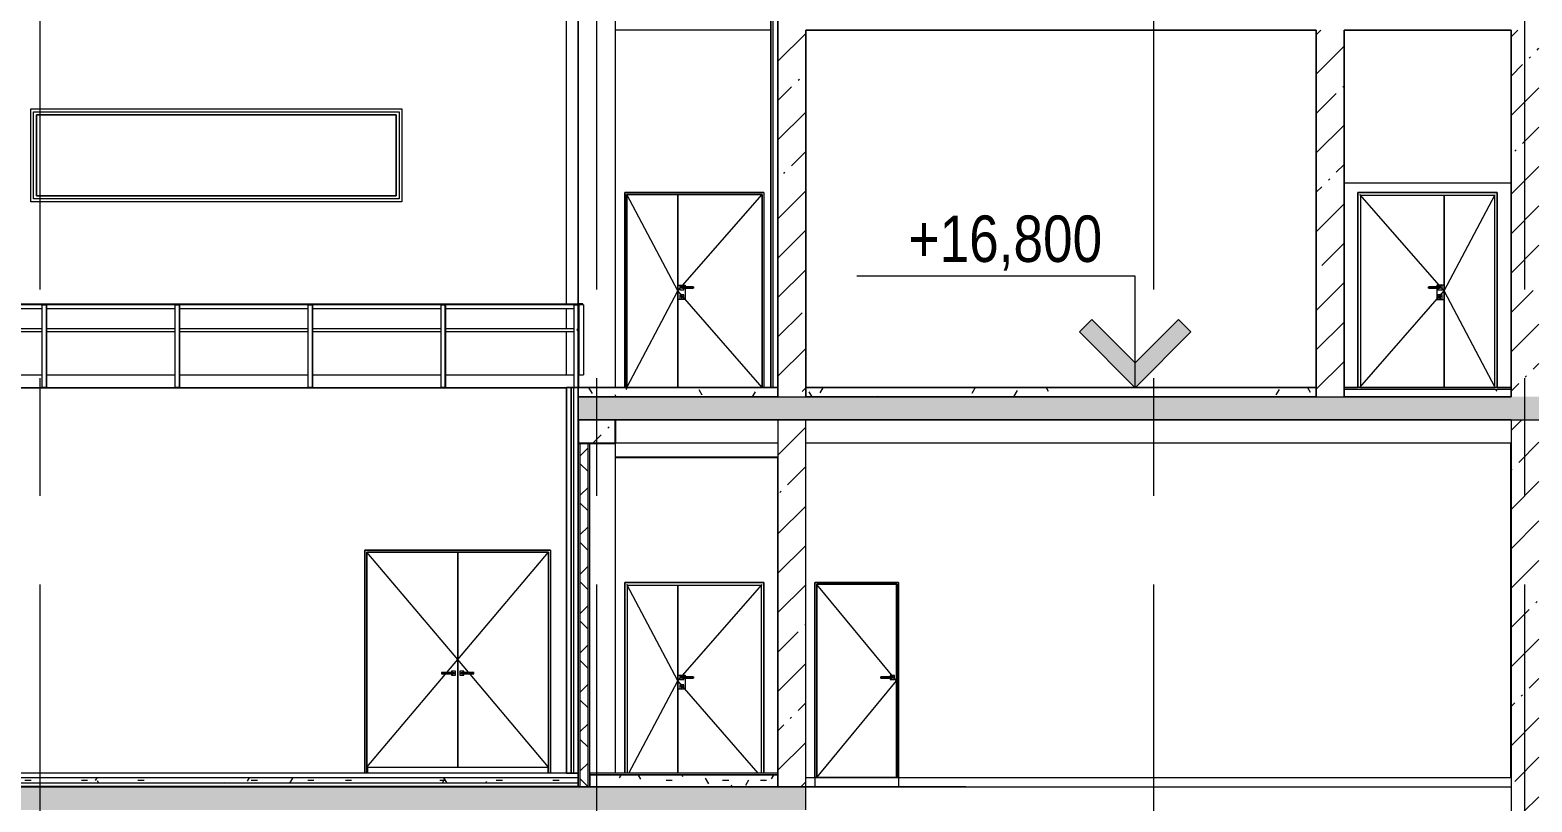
# Model space of a CAD drawing. Header units: millimetres. Extents: x 51154 to 151340, y -24069 to 30962.
# Drawn here: x 65824 to 82007, y 12336 to 20650 of the extents above; entities that cross this region are included whole.
import ezdxf

# ---------------------------------------------------------------- set-up
doc = ezdxf.new("R2010")
doc.units = ezdxf.units.MM
doc.linetypes.add('Осевые', pattern=[6350, 1270, -952.5, 3175, -952.5])
for name, color, linetype, lineweight in [('Балясины', 7, 'Continuous', 9), ('Высотные отметки', 7, 'Continuous', 9), ('Двери', 7, 'Continuous', 9), ('Каркас несущий', 7, 'Continuous', 9), ('Каркас несущий-1', 7, 'Continuous', 25), ('Каркас_Импост', 7, 'Continuous', 9), ('Общие ребра', 7, 'Continuous', 9), ('Ограждение', 7, 'Continuous', 9), ('Окна', 7, 'Continuous', 9), ('Основа _2_-1', 7, 'Continuous', 9), ('Остекление', 7, 'Continuous', 9), ('Отделка 1 _4_-1', 7, 'Continuous', 9), ('Отделка 2 _5_-1', 7, 'Continuous', 9), ('Панель', 7, 'Continuous', 9), ('Перекрытия', 7, 'Continuous', 9), ('Поручни', 7, 'Continuous', 9), ('Потолки', 7, 'Continuous', 9), ('Стены', 7, 'Continuous', 9), ('Структура _1_', 7, 'Continuous', 18), ('Термическая_воздушная прослойка _3_-1', 7, 'Continuous', 9), ('Штриховка разреза-2', 7, 'Continuous', 9), ('Элементы узлов', 7, 'Continuous', 9)]:
    doc.layers.add(name, color=color, linetype=linetype, lineweight=lineweight)
doc.layers.add('Оси-3', color=7, linetype='Осевые', lineweight=9, true_color=0xaaaaaa)
doc.styles.add('Arial Narrow', font='ARIALN.TTF', dxfattribs={"height": 500})
pattern_1 = [(45, (99498.54, 6475), (-424.264, 424.264), [600, -100, 20, -100]), (45, (99498.54, 6899), (-424.264, 424.264), [])]
pattern_2 = [(0, (99498.54, 6475), (812.8, 203.2), [67.056, -542.544, 67.056, -542.544, -3251.2]), (0, (99498.54, 6475), (812.8, 203.2), [-1219.2, 67.056, -1152.144, 67.056, -542.544, -1422.4]), (0, (99498.54, 6475), (812.8, 203.2), [-3048, 67.056, -339.344, 67.056, -948.944]), (120, (99803.34, 6576.6), (-582.3764, 602.30545), [67.056, -542.544, 67.056, -3793.744]), (120, (99803.34, 6576.6), (-582.3764, 602.30545), [-676.656, -542.544, 67.056, -1152.144, -2032]), (120, (99803.34, 6576.6), (-582.3764, 602.30545), [-2438.4, 67.056, -542.544, 67.056, -1355.344]), (120, (99803.34, 6576.6), (-582.3764, 602.30545), [-3115.056, -339.344, 67.056, -948.944]), (240, (99904.94, 6983), (-230.4236, -805.50545), [67.056, -542.544, 67.056, -542.544, -3251.2]), (240, (99904.94, 6983), (-230.4236, -805.50545), [-1219.2, 67.056, -1152.144, 67.056, -542.544, -1422.4]), (240, (99904.94, 6983), (-230.4236, -805.50545), [-3048, 67.056, -339.344, 67.056, -948.944])]

# ---------------------------------------------------------------- blocks, each defined once
blk = doc.blocks.new('Дверь - Полуторная_001 - ДВ20__21-15-6256133-Разрез 1-1')
at = {"layer": 'Двери'}
for p, q in [((72802, 13728), (72802, 13733)), ((72802, 13733), (72802, 13728)), ((72802, 13728), (72802, 13523)), ((72802, 13549), (72802, 13701)), ((72802, 13701), (72882, 13701)), ((72869, 13698), (72824, 13698)), ((72824, 13698), (72824, 13653)), ((72824, 13653), (72869, 13653)), ((72869, 13598), (72824, 13598)), ((72824, 13598), (72824, 13553)), ((72839, 13683), (72839, 13668)), ((72839, 13683), (72843, 13683)), ((72839, 13683), (72839, 13668)), ((72843, 13668), (72839, 13668)), ((72843, 13683), (72969, 13683)), ((72969, 13668), (72843, 13668)), ((72912, 13683), (72854, 13683)), ((72854, 13668), (72912, 13668)), ((72869, 13683), (72869, 13698)), ((72869, 13653), (72869, 13668)), ((72869, 13553), (72869, 13598)), ((72882, 13701), (72882, 13549)), ((72969, 13683), (72913, 13683)), ((72913, 13668), (72969, 13668)), ((72969, 13683), (72972, 13683)), ((72972, 13668), (72969, 13668)), ((72976, 13668), (72976, 13683)), ((72882, 13549), (72802, 13549)), ((72802, 13523), (72802, 13518)), ((72802, 13518), (72802, 13523)), ((72824, 13553), (72869, 13553)), ((72842, 13574), (72842, 13564)), ((72842, 13574), (72842, 13564)), ((72852, 13564), (72852, 13574)), ((72852, 13564), (72852, 13574))]:
    blk.add_line(p, q, dxfattribs=at)
for centre, radius, start, end in [((72847, 13581), 8.37, 306.6737, 233.3263), ((72847, 13581), 8.37, 218.9937, 233.3263), ((72847, 13564), 5, 180, 0), ((72847, 13564), 5, 240, 300), ((72847, 13581), 8.37, 306.6737, 321.0063)]:
    blk.add_arc(centre, radius, start, end, dxfattribs=at)
at = {"layer": 'Каркас_Импост'}
for p, q in [((72232, 14700), (72232, 12647)), ((73732, 14700), (72232, 14700)), ((72262, 12647), (72262, 14670)), ((72262, 14670), (73702, 14670)), ((73702, 14670), (73702, 12647)), ((73732, 12647), (73732, 14700))]:
    blk.add_line(p, q, dxfattribs=at)
at = {"layer": 'Панель'}
for p, q in [((72802, 14670), (72802, 12647)), ((72802, 12647), (72802, 14670))]:
    blk.add_line(p, q, dxfattribs=at)
at = {"layer": 'Элементы узлов'}
for p, q in [((72802, 13640), (72253, 14679)), ((72802, 13640), (73711, 14679)), ((72277, 12647), (72802, 13640)), ((73670, 12647), (72802, 13640))]:
    blk.add_line(p, q, dxfattribs=at)
blk = doc.blocks.new('Дверь - Однопольная - ДВ2_21х9-6240738-Разрез 1-1')
at = {"layer": 'Двери'}
for p, q in [((74987, 13683), (74987, 13668)), ((74987, 13683), (75113, 13683)), ((74987, 13683), (74987, 13668)), ((75113, 13668), (74987, 13668)), ((75108, 13683), (74993, 13683)), ((74993, 13668), (75108, 13668)), ((75093, 13698), (75093, 13683)), ((75138, 13698), (75093, 13698)), ((75093, 13668), (75093, 13653)), ((75093, 13653), (75138, 13653)), ((75113, 13683), (75113, 13668)), ((75113, 13683), (75123, 13683)), ((75113, 13683), (75113, 13668)), ((75123, 13668), (75113, 13668)), ((75123, 13668), (75123, 13683)), ((75123, 13683), (75123, 13668)), ((75138, 13653), (75138, 13698))]:
    blk.add_line(p, q, dxfattribs=at)
at = {"layer": 'Каркас_Импост'}
for p, q in [((74282, 12600), (74282, 14700)), ((75182, 14700), (74282, 14700)), ((74302, 12600), (74302, 14680)), ((74302, 14680), (75162, 14680)), ((75162, 14680), (74302, 14680)), ((74302, 12600), (74302, 14680)), ((75162, 14680), (75162, 12600)), ((75162, 12600), (75162, 14680)), ((75182, 12600), (75182, 14700)), ((74302, 12600), (74282, 12600)), ((74312, 12600), (74302, 12600)), ((75162, 12600), (75152, 12600)), ((75182, 12600), (75162, 12600))]:
    blk.add_line(p, q, dxfattribs=at)
at = {"layer": 'Панель'}
for p, q in [((75161, 14679), (74303, 14679)), ((74303, 14679), (74303, 12600)), ((75161, 12600), (75161, 14679)), ((74303, 12600), (75161, 12600))]:
    blk.add_line(p, q, dxfattribs=at)
at = {"layer": 'Элементы узлов'}
for p, q in [((75161, 13640), (74303, 14679)), ((74303, 12600), (75161, 13640))]:
    blk.add_line(p, q, dxfattribs=at)
blk = doc.blocks.new('Дверь - Полуторная_001 - ДВ3_21-15-6256092-Разрез 1-1')
at = {"layer": 'Двери'}
for p, q in [((72802, 17928), (72802, 17933)), ((72802, 17933), (72802, 17928)), ((72802, 17928), (72802, 17723)), ((72802, 17749), (72802, 17901)), ((72802, 17901), (72882, 17901)), ((72869, 17898), (72824, 17898)), ((72824, 17898), (72824, 17853)), ((72824, 17853), (72869, 17853)), ((72839, 17883), (72839, 17868)), ((72839, 17883), (72843, 17883)), ((72839, 17868), (72839, 17883)), ((72843, 17868), (72839, 17868)), ((72843, 17883), (72969, 17883)), ((72969, 17868), (72843, 17868)), ((72912, 17883), (72854, 17883)), ((72854, 17868), (72912, 17868)), ((72869, 17883), (72869, 17898)), ((72869, 17853), (72869, 17868)), ((72882, 17901), (72882, 17749)), ((72969, 17883), (72913, 17883)), ((72913, 17868), (72969, 17868)), ((72969, 17883), (72972, 17883)), ((72972, 17868), (72969, 17868)), ((72976, 17868), (72976, 17883)), ((72882, 17749), (72802, 17749)), ((72802, 17723), (72802, 17718)), ((72802, 17718), (72802, 17723)), ((72869, 17798), (72824, 17798)), ((72824, 17798), (72824, 17753)), ((72824, 17753), (72869, 17753)), ((72842, 17774), (72842, 17764)), ((72842, 17774), (72842, 17764)), ((72852, 17764), (72852, 17774)), ((72852, 17764), (72852, 17774)), ((72869, 17753), (72869, 17798))]:
    blk.add_line(p, q, dxfattribs=at)
for centre, radius, start, end in [((72847, 17781), 8.37, 306.6737, 233.3263), ((72847, 17781), 8.37, 218.9937, 233.3263), ((72847, 17764), 5, 180, 0), ((72847, 17764), 5, 240, 300), ((72847, 17781), 8.37, 306.6737, 321.0063)]:
    blk.add_arc(centre, radius, start, end, dxfattribs=at)
at = {"layer": 'Каркас_Импост'}
for p, q in [((72232, 18900), (72232, 16800)), ((73732, 18900), (72232, 18900)), ((72252, 16800), (72252, 18880)), ((72252, 18880), (73712, 18880)), ((73712, 18880), (72252, 18880)), ((72252, 18880), (72252, 16800)), ((73712, 18880), (73712, 16800)), ((73712, 18880), (73712, 16800)), ((73732, 18900), (73732, 16800)), ((72252, 16800), (72232, 16800)), ((72262, 16800), (72252, 16800)), ((73712, 16800), (73702, 16800)), ((73732, 16800), (73712, 16800))]:
    blk.add_line(p, q, dxfattribs=at)
at = {"layer": 'Панель'}
for p, q in [((72802, 18879), (72253, 18879)), ((72253, 18879), (72253, 16800)), ((73711, 18879), (72802, 18879)), ((72802, 18879), (72802, 16800)), ((72802, 16800), (72802, 18879)), ((73711, 16800), (73711, 18879)), ((72253, 16800), (72802, 16800)), ((72802, 16800), (73711, 16800))]:
    blk.add_line(p, q, dxfattribs=at)
at = {"layer": 'Элементы узлов'}
for p, q in [((72802, 17840), (72253, 18879)), ((72802, 17840), (73711, 18879)), ((72253, 16800), (72802, 17840)), ((73711, 16800), (72802, 17840))]:
    blk.add_line(p, q, dxfattribs=at)
blk = doc.blocks.new('Дверь - Полуторная_001 - ДВ3_21-15-V146-Разрез 1-1')
at = {"layer": 'Двери'}
for p, q in [((80888, 17883), (80888, 17868)), ((80891, 17883), (80894, 17883)), ((80894, 17868), (80891, 17868)), ((81009, 17883), (80894, 17883)), ((80894, 17883), (81020, 17883)), ((81020, 17868), (80894, 17868)), ((80894, 17868), (81009, 17868)), ((80982, 17901), (80982, 17749)), ((81062, 17901), (80982, 17901)), ((80994, 17898), (80994, 17883)), ((81039, 17898), (80994, 17898)), ((80994, 17868), (80994, 17853)), ((80994, 17853), (81039, 17853)), ((81020, 17883), (81024, 17883)), ((81024, 17868), (81020, 17868)), ((81024, 17868), (81024, 17883)), ((81024, 17868), (81024, 17883)), ((81039, 17853), (81039, 17898)), ((81062, 17928), (81062, 17933)), ((81062, 17933), (81062, 17928)), ((81062, 17723), (81062, 17928)), ((81062, 17749), (81062, 17901)), ((80982, 17749), (81062, 17749)), ((80994, 17798), (80994, 17753)), ((81039, 17798), (80994, 17798)), ((80994, 17753), (81039, 17753)), ((81012, 17774), (81012, 17764)), ((81012, 17774), (81012, 17764)), ((81022, 17764), (81022, 17774)), ((81022, 17764), (81022, 17774)), ((81039, 17753), (81039, 17798)), ((81062, 17723), (81062, 17718)), ((81062, 17718), (81062, 17723))]:
    blk.add_line(p, q, dxfattribs=at)
for centre, radius, start, end in [((81017, 17781), 8.37, 306.6737, 233.3263), ((81017, 17781), 8.37, 218.9937, 233.3263), ((81017, 17764), 5, 180, 0), ((81017, 17764), 5, 240, 300), ((81017, 17781), 8.37, 306.6737, 321.0063)]:
    blk.add_arc(centre, radius, start, end, dxfattribs=at)
at = {"layer": 'Каркас_Импост'}
for p, q in [((80132, 18900), (80132, 16800)), ((81632, 18900), (80132, 18900)), ((80162, 16800), (80162, 18870)), ((80162, 18870), (81602, 18870)), ((81602, 18870), (81602, 16800)), ((81632, 16800), (81632, 18900)), ((80162, 16800), (80132, 16800)), ((81632, 16800), (81602, 16800))]:
    blk.add_line(p, q, dxfattribs=at)
at = {"layer": 'Панель'}
for p, q in [((81062, 16800), (81062, 18870)), ((81062, 18870), (81062, 16800)), ((80153, 16800), (81062, 16800)), ((81062, 16800), (81611, 16800))]:
    blk.add_line(p, q, dxfattribs=at)
at = {"layer": 'Элементы узлов'}
for p, q in [((81062, 17840), (80153, 18879)), ((81062, 17840), (81611, 18879)), ((80153, 16800), (81062, 17840)), ((81611, 16800), (81062, 17840))]:
    blk.add_line(p, q, dxfattribs=at)
blk = doc.blocks.new('Ограждение - 50х5-7245191-Разрез 1-1')
at = {"layer": 'Балясины'}
for p, q in [((71682, 17690), (71682, 16800)), ((71682, 17690), (71683, 17690)), ((71682, 17690), (71682, 16800)), ((71683, 17690), (71721, 17690)), ((71721, 17690), (71727, 17690)), ((71727, 17690), (71727, 17429)), ((71727, 17690), (71728, 17690)), ((71728, 17690), (71731, 17690)), ((71732, 17650), (71732, 17434)), ((71727, 17425), (71727, 17415)), ((71727, 17411), (71727, 16800)), ((71732, 17430), (71732, 17410)), ((71732, 17406), (71732, 16800)), ((71721, 16800), (71683, 16800)), ((71732, 16800), (71728, 16800))]:
    blk.add_line(p, q, dxfattribs=at)
blk = doc.blocks.new('Ограждение - 50х5-V147-Разрез 1-1')
at = {"layer": 'Балясины'}
for p, q in [((58792, 17690), (58792, 16800)), ((58792, 17690), (58793, 17690)), ((58792, 17690), (58792, 16800)), ((58793, 17690), (58831, 17690)), ((58831, 17690), (58836, 17690)), ((58837, 17650), (58837, 17434)), ((58842, 17690), (58842, 16800)), ((58837, 17430), (58837, 17410)), ((58837, 17406), (58837, 16800)), ((58831, 16800), (58793, 16800))]:
    blk.add_line(p, q, dxfattribs=at)
blk = doc.blocks.new('Ограждение - 50х5-V148-Разрез 1-1')
at = {"layer": 'Балясины'}
for p, q in [((70249.40163, 17690.325), (70249.40163, 16800)), ((70249.40163, 17690.325), (70251.20163, 17690.325)), ((70249.40163, 17690.325), (70249.40163, 16800)), ((70251.20163, 17690.325), (70288.90163, 17690.325)), ((70288.90163, 17690.325), (70294.40163, 17690.325)), ((70294.40163, 17690.325), (70294.40163, 16800)), ((70294.40163, 17690.325), (70296.20163, 17690.325)), ((70296.20163, 17690.325), (70299.40163, 17690.325)), ((70299.40163, 17690.325), (70299.40163, 16800)), ((70251.20163, 16800), (70249.40163, 16800)), ((70288.90163, 16800), (70251.20163, 16800)), ((70294.40163, 16800), (70288.90163, 16800)), ((70296.20163, 16800), (70294.40163, 16800)), ((70299.40163, 16800), (70296.20163, 16800))]:
    blk.add_line(p, q, dxfattribs=at)
blk = doc.blocks.new('Ограждение - 50х5-V149-Разрез 1-1')
at = {"layer": 'Балясины'}
for p, q in [((58842, 17690), (58845, 17690)), ((58842, 17690), (58842, 16800)), ((58847, 16800), (58847, 17690)), ((58852, 17690), (58890, 17690)), ((58892, 16800), (58892, 17690)), ((58892, 17690), (58892, 16800)), ((58845, 16800), (58842, 16800)), ((58890, 16800), (58852, 16800))]:
    blk.add_line(p, q, dxfattribs=at)
blk = doc.blocks.new('Ограждение - 50х5-V150-Разрез 1-1')
at = {"layer": 'Балясины'}
for p, q in [((58842, 17690), (58845, 17690)), ((58842, 17690), (58842, 16800)), ((58845, 17690), (58847, 17690)), ((58847, 16800), (58847, 17690)), ((58847, 17690), (58852, 17690)), ((58852, 17690), (58890, 17690)), ((58890, 17690), (58892, 17690)), ((58892, 16800), (58892, 17690)), ((58892, 17690), (58892, 16800)), ((58845, 16800), (58842, 16800)), ((58847, 16800), (58845, 16800)), ((58852, 16800), (58847, 16800)), ((58890, 16800), (58852, 16800)), ((58892, 16800), (58890, 16800))]:
    blk.add_line(p, q, dxfattribs=at)
blk = doc.blocks.new('Ограждение - Ограждение-5480081-Разрез 1-1')
at = {"layer": 'Поручни'}
for p, q in [((58884, 17700), (58836, 17700)), ((58836, 17700), (58836, 17690)), ((58886, 17700), (58836, 17700)), ((58836, 17700), (58836, 17650)), ((58836, 17650), (58839, 17650)), ((58841, 17652), (58841, 17690)), ((58847, 17695), (58884, 17695)), ((58847, 17695), (58884, 17695)), ((58884, 17695), (71731, 17695)), ((58886, 17700), (71732, 17700)), ((58886, 17697), (58886, 17700)), ((58886, 17697), (58886, 17700)), ((58890, 17650), (60226, 17650)), ((60274, 17650), (61658, 17650)), ((61706, 17650), (63090, 17650)), ((63138, 17650), (64522, 17650)), ((64571, 17650), (65955, 17650)), ((66003, 17650), (67387, 17650)), ((67435, 17650), (68819, 17650)), ((68867, 17650), (70251, 17650)), ((70299, 17650), (71683, 17650)), ((58840, 17437), (58822, 17420)), ((58822, 17420), (58840, 17402)), ((58829, 17422), (58841, 17435)), ((58841, 17405), (58829, 17417)), ((58838, 17436), (58836, 17433)), ((58836, 17429), (58838, 17432)), ((58838, 17408), (58836, 17411)), ((58836, 17407), (58838, 17404)), ((58841, 17436), (58840, 17437)), ((58840, 17402), (58841, 17403)), ((58845, 17437), (58847, 17437)), ((58845, 17402), (58847, 17402)), ((58890, 17437), (60226, 17437)), ((58890, 17402), (60226, 17402)), ((60268, 17437), (60271, 17437)), ((60268, 17402), (60271, 17402)), ((60274, 17437), (61658, 17437)), ((60274, 17402), (61658, 17402)), ((61700, 17437), (61703, 17437)), ((61700, 17402), (61703, 17402)), ((61706, 17437), (63090, 17437)), ((61706, 17402), (63090, 17402)), ((63132, 17437), (63135, 17437)), ((63132, 17402), (63135, 17402)), ((63138, 17437), (64522, 17437)), ((63138, 17402), (64522, 17402)), ((64564, 17402), (64567, 17402)), ((64565, 17437), (64567, 17437)), ((64571, 17437), (65955, 17437)), ((64571, 17402), (65955, 17402)), ((65997, 17437), (66000, 17437)), ((65997, 17402), (66000, 17402)), ((66003, 17437), (67387, 17437)), ((66003, 17402), (67387, 17402)), ((67429, 17437), (67432, 17437)), ((67429, 17402), (67432, 17402)), ((67435, 17437), (68819, 17437)), ((67435, 17402), (68819, 17402)), ((68861, 17437), (68864, 17437)), ((68861, 17402), (68864, 17402)), ((68867, 17437), (70251, 17437)), ((68867, 17402), (70251, 17402)), ((70293, 17437), (70296, 17437)), ((70293, 17402), (70296, 17402)), ((70299, 17437), (71683, 17437)), ((70299, 17402), (71683, 17402)), ((71726, 17437), (71728, 17437)), ((71726, 17402), (71728, 17402)), ((71732, 17430), (71732, 17422)), ((71732, 17417), (71732, 17410)), ((58842, 16935), (58838, 16935)), ((58838, 16935), (58838, 16795)), ((58842, 16795), (58842, 16935)), ((58842, 16795), (58842, 16935)), ((58890, 16935), (60226, 16935)), ((60274, 16935), (61658, 16935)), ((61706, 16935), (63090, 16935)), ((63138, 16935), (64522, 16935)), ((64571, 16935), (65955, 16935)), ((66003, 16935), (67387, 16935)), ((67435, 16935), (68819, 16935)), ((68867, 16935), (70251, 16935)), ((70299, 16935), (71683, 16935)), ((71732, 16935), (71732, 16795)), ((58838, 16795), (58842, 16795)), ((58838, 16795), (58842, 16795)), ((58842, 16795), (71605, 16795))]:
    blk.add_line(p, q, dxfattribs=at)
at = {"layer": 'Поручни', "flags": 128}
blk.add_lwpolyline([(58886, 17696), (58886, 17696), (58886, 17696), (58886, 17697)], dxfattribs=at)
at = {"layer": 'Поручни'}
for centre, radius, start, end in [((58839, 17652), 1.8, 270, 0), ((58847, 17690), 5.5, 90, 180), ((58884, 17697), 1.8, 270, 0), ((58832, 17420), 3.5, 135, 225), ((58841, 17435), 1.2, 315, 45), ((58841, 17404), 1.2, 315, 45)]:
    blk.add_arc(centre, radius, start, end, dxfattribs=at)
for name, p in [('Ограждение - 50х5-V147-Разрез 1-1', (0, 0)), ('Ограждение - 50х5-V149-Разрез 1-1', (0, 0)), ('Ограждение - 50х5-V149-Разрез 1-1', (0, 0)), ('Ограждение - 50х5-V149-Разрез 1-1', (0, 0)), ('Ограждение - 50х5-V149-Разрез 1-1', (0, 0)), ('Ограждение - 50х5-V150-Разрез 1-1', (0, 0)), ('Ограждение - 50х5-V148-Разрез 1-1', (-10026, 0)), ('Ограждение - 50х5-V148-Разрез 1-1', (-8593, 0)), ('Ограждение - 50х5-V148-Разрез 1-1', (-7161, 0)), ('Ограждение - 50х5-V148-Разрез 1-1', (-5729, 0)), ('Ограждение - 50х5-V148-Разрез 1-1', (-4297, 0)), ('Ограждение - 50х5-V148-Разрез 1-1', (-2864, 0)), ('Ограждение - 50х5-V148-Разрез 1-1', (-1432, 0)), ('Ограждение - 50х5-V148-Разрез 1-1', (0, 0)), ('Ограждение - 50х5-7245191-Разрез 1-1', (0, 0))]:
    blk.add_blockref(name, p)
blk = doc.blocks.new('Дверь - Двупольная_001 - ДВ3_24-20-5644217-Разрез 1-1')
at = {"layer": 'Двери'}
for p, q in [((70258, 13730), (70258, 13715)), ((70261, 13730), (70258, 13730)), ((70258, 13730), (70262, 13730)), ((70262, 13715), (70258, 13715)), ((70258, 13715), (70261, 13715)), ((70262, 13730), (70388, 13730)), ((70262, 13730), (70262, 13715)), ((70388, 13715), (70262, 13715)), ((70379, 13730), (70264, 13730)), ((70264, 13715), (70379, 13715)), ((70364, 13745), (70364, 13730)), ((70409, 13745), (70364, 13745)), ((70364, 13715), (70364, 13700)), ((70364, 13700), (70409, 13700)), ((70388, 13730), (70394, 13730)), ((70388, 13730), (70388, 13715)), ((70394, 13715), (70388, 13715)), ((70394, 13715), (70394, 13730)), ((70394, 13730), (70394, 13715)), ((70409, 13700), (70409, 13745)), ((70499, 13745), (70454, 13745)), ((70454, 13745), (70454, 13700)), ((70454, 13700), (70499, 13700)), ((70469, 13730), (70469, 13715)), ((70469, 13730), (70475, 13730)), ((70469, 13715), (70469, 13730)), ((70475, 13715), (70469, 13715)), ((70475, 13730), (70601, 13730)), ((70475, 13715), (70475, 13730)), ((70601, 13715), (70475, 13715)), ((70599, 13730), (70484, 13730)), ((70484, 13715), (70599, 13715)), ((70499, 13730), (70499, 13745)), ((70499, 13700), (70499, 13715)), ((70601, 13730), (70606, 13730)), ((70601, 13715), (70601, 13730)), ((70606, 13715), (70601, 13715)), ((70606, 13730), (70602, 13730)), ((70602, 13715), (70606, 13715)), ((70606, 13715), (70606, 13730))]:
    blk.add_line(p, q, dxfattribs=at)
at = {"layer": 'Каркас_Импост'}
for p, q in [((69432, 15047), (69432, 12647)), ((71432, 15047), (69432, 15047)), ((69452, 12647), (69452, 15027)), ((69452, 15027), (71412, 15027)), ((71412, 15027), (69452, 15027)), ((69452, 15027), (69452, 12647)), ((71412, 15027), (71412, 12647)), ((71412, 15027), (71412, 12647)), ((71432, 15047), (71432, 12647)), ((69452, 12647), (69432, 12647)), ((69462, 12647), (69452, 12647)), ((69462, 12647), (69462, 12711)), ((71402, 12711), (71402, 12647)), ((71412, 12647), (71402, 12647)), ((71432, 12647), (71412, 12647))]:
    blk.add_line(p, q, dxfattribs=at)
at = {"layer": 'Панель'}
for p, q in [((70432, 15026), (69453, 15026)), ((69453, 15026), (69453, 12711)), ((71411, 15026), (70432, 15026)), ((70432, 15026), (70432, 12711)), ((70432, 12711), (70432, 15026)), ((71411, 12711), (71411, 15026)), ((69453, 12711), (70432, 12711)), ((70432, 12711), (71411, 12711))]:
    blk.add_line(p, q, dxfattribs=at)
at = {"layer": 'Элементы узлов'}
for p, q in [((70432, 13869), (69453, 15026)), ((70432, 13869), (71411, 15026)), ((69453, 12711), (70432, 13869)), ((71411, 12711), (70432, 13869))]:
    blk.add_line(p, q, dxfattribs=at)
blk = doc.blocks.new('Фрамуга - 4000 x 1000 мм-6436710-Разрез 1-1')
at = {"layer": 'Каркас_Импост'}
for p, q in [((65895, 18864), (65895, 19737)), ((65895, 19737), (69768, 19737)), ((69768, 19737), (69768, 18864)), ((69768, 18864), (65895, 18864))]:
    blk.add_line(p, q, dxfattribs=at)
at = {"layer": 'Окна'}
for p, q in [((65863, 19768), (69800, 19768)), ((65863, 18832), (65863, 19768)), ((65863, 18832), (65863, 19768)), ((65863, 19768), (69800, 19768)), ((69800, 19768), (69800, 18832)), ((69800, 19768), (69800, 18832)), ((69800, 18832), (65863, 18832)), ((69800, 18832), (65863, 18832))]:
    blk.add_line(p, q, dxfattribs=at)
at = {"layer": 'Остекление'}
for p, q in [((65895, 19737), (65895, 18864)), ((69768, 19737), (65895, 19737)), ((69768, 18864), (69768, 19737)), ((65895, 18864), (69768, 18864))]:
    blk.add_line(p, q, dxfattribs=at)
blk = doc.blocks.new('Ограждение - 50х5-7245193-Разрез 1-1')
at = {"layer": 'Балясины'}
for p, q in [((71787, 17690), (71737, 17690)), ((71737, 17690), (71737, 16935)), ((71787, 17690), (71787, 16935)), ((71737, 16935), (71787, 16935))]:
    blk.add_line(p, q, dxfattribs=at)
blk = doc.blocks.new('Ограждение - Ограждение-7243816-Разрез 1-1')
at = {"layer": 'Поручни'}
for p, q in [((71781, 17700), (71731, 17700)), ((71731, 17700), (71731, 17650)), ((71731, 17650), (71734, 17650)), ((71736, 17652), (71736, 17690)), ((71742, 17695), (71779, 17695)), ((71781, 17697), (71781, 17700)), ((71735, 17437), (71717, 17420)), ((71717, 17420), (71735, 17402)), ((71724, 17422), (71736, 17435)), ((71736, 17405), (71724, 17417)), ((71736, 17436), (71735, 17437)), ((71735, 17402), (71736, 17403)), ((71737, 16935), (71733, 16935)), ((71733, 16935), (71733, 16795)), ((71737, 16795), (71737, 16935)), ((71733, 16795), (71737, 16795))]:
    blk.add_line(p, q, dxfattribs=at)
for centre, radius, start, end in [((71734, 17652), 1.8, 270, 0), ((71742, 17690), 5.5, 90, 180), ((71779, 17697), 1.8, 270, 0), ((71727, 17420), 3.5, 135, 225), ((71736, 17435), 1.2, 315, 45), ((71736, 17404), 1.2, 315, 45)]:
    blk.add_arc(centre, radius, start, end, dxfattribs=at)
blk.add_blockref('Ограждение - 50х5-7245193-Разрез 1-1', (0, 0))
blk.add_blockref('Ограждение - 50х5-7245193-Разрез 1-1', (0, 0))
blk = doc.blocks.new('Высотные отметки - Высотная отметка - Стрелка-4455449-Разрез 1-1')
at = {"layer": 'Высотные отметки'}
blk.add_hatch(color=256, dxfattribs=at).paths.add_polyline_path([(148754, 733), (148287, 266), (147820, 733), (147687, 600), (148287, 0), (148887, 600)], flags=0)
for p, q in [((148287, 1200), (151287, 1200)), ((148287, 0), (148287, 1200)), ((147687, 600), (147820, 733)), ((147820, 733), (148287, 266)), ((148287, 266), (148754, 733)), ((148754, 733), (148887, 600)), ((148287, 0), (147687, 600)), ((148887, 600), (148287, 0)), ((147191, 0), (148584, 0))]:
    blk.add_line(p, q, dxfattribs=at)

msp = doc.modelspace()

# ---------------------------------------------------------------- hatches: boundary and pattern name
at = {"layer": 'Каркас несущий'}
h = msp.add_hatch(dxfattribs=at)
h.set_pattern_fill('FP_2', color=256, style=0, pattern_type=2)
h.set_pattern_definition(pattern_1)
h.paths.add_polyline_path([(71731.6, 16200), (72131.6, 16200), (72131.6, 16450), (71731.6, 16450)], flags=0)
at = {"layer": 'Штриховка разреза-2'}
h = msp.add_hatch(dxfattribs=at)
h.set_pattern_fill('FP_2', color=256, style=0, pattern_type=2)
h.set_pattern_definition(pattern_1)
h.paths.add_polyline_path([(73881.6, 16700), (74181.6, 16700), (74181.6, 20650), (73881.6, 20650), (73881.6, 16800)], flags=0)
h = msp.add_hatch(dxfattribs=at)
h.set_pattern_fill('FP_2', color=256, style=0, pattern_type=2)
h.set_pattern_definition(pattern_1)
h.paths.add_polyline_path([(79681.6, 16700), (79981.6, 16700), (79981.6, 20650), (79681.6, 20650), (79681.6, 16908.3)], flags=0)
h = msp.add_hatch(dxfattribs=at)
h.set_pattern_fill('FP_2', color=256, style=0, pattern_type=2)
h.set_pattern_definition(pattern_1)
h.paths.add_polyline_path([(81781.6, 16700), (82081.6, 16700), (82081.6, 20650), (81781.6, 20650), (81781.6, 16908.3)], flags=0)
h = msp.add_hatch(dxfattribs=at)
h.set_pattern_fill('FP_2', color=256, style=0, pattern_type=2)
h.set_pattern_definition(pattern_1)
h.paths.add_polyline_path([(57031.6, 16450), (57336.6, 16450), (57336.6, 16700), (57031.6, 16700), (57031.6, 16519)], flags=0)
h.paths.add_polyline_path([(71767.4, 16450), (82081.6, 16450), (82081.6, 16700), (71731.6, 16700), (71731.6, 16450)], flags=0)
h.paths.add_polyline_path([(129081.6, 16450), (129081.6, 16700), (104181.6, 16700), (104181.6, 16450), (129027.3, 16450)], flags=0)
h = msp.add_hatch(dxfattribs=at)
h.set_pattern_fill('FP_4', color=256, style=0, pattern_type=2)
h.set_pattern_definition(pattern_2)
h.paths.add_polyline_path([(72530.8, 16700), (73881.6, 16700), (73881.6, 16798), (71731.6, 16798), (71731.6, 16700), (71767.4, 16700)], flags=0)
h = msp.add_hatch(dxfattribs=at)
h.set_pattern_fill('FP_4', color=256, style=0, pattern_type=2)
h.set_pattern_definition(pattern_2)
h.paths.add_polyline_path([(74181.6, 16700), (79681.6, 16700), (79681.6, 16798), (74181.6, 16798)], flags=0)
h = msp.add_hatch(dxfattribs=at)
h.set_pattern_fill('FP_4', color=256, style=0, pattern_type=2)
h.set_pattern_definition(pattern_2)
h.paths.add_polyline_path([(79981.6, 16700), (81781.6, 16700), (81781.6, 16780), (79981.6, 16780)], flags=0)
h = msp.add_hatch(dxfattribs=at)
h.set_pattern_fill('FP_2', color=256, style=0, pattern_type=2)
h.set_pattern_definition(pattern_1)
h.paths.add_polyline_path([(74057.8, 12500), (74181.6, 12500), (74181.6, 16450), (73881.6, 16450), (73881.6, 12500)], flags=0)
h = msp.add_hatch(dxfattribs=at)
h.set_pattern_fill('FP_2', color=256, style=0, pattern_type=2)
h.set_pattern_definition(pattern_1)
h.paths.add_polyline_path([(82081.6, 12224), (82081.6, 16450), (81781.6, 16450), (81781.6, 12224), (82074.2, 12224)], flags=0)
h = msp.add_hatch(dxfattribs=at)
h.set_pattern_fill('FP_6', color=256, style=0, pattern_type=2)
h.set_pattern_definition([(45, (99498.54, 6475), (-212.132, 212.132), []), (135, (99498.54, 6475), (-212.132, -212.132), [])])
h.paths.add_polyline_path([(71767.4, 12500), (71836.6, 12500), (71836.6, 16200), (71751.6, 16200), (71751.6, 12500)], flags=0)
h = msp.add_hatch(dxfattribs=at)
h.set_pattern_fill('FP_4', color=256, style=0, pattern_type=2)
h.set_pattern_definition(pattern_2)
h.paths.add_polyline_path([(73294.3, 12500), (73881.6, 12500), (73881.6, 12625), (71856.6, 12625), (71856.6, 12500), (72530.8, 12500)], flags=0)
h = msp.add_hatch(dxfattribs=at)
h.set_pattern_fill('FP_2', color=256, style=0, pattern_type=2)
h.set_pattern_definition(pattern_1)
h.paths.add_polyline_path([(141810.5, 12250), (141811.8, 12250), (141811.8, 12500), (128781.3, 12500), (128781.6, 12250), (141491.3, 12250)], flags=0)
h.paths.add_polyline_path([(57031.3, 12250), (74181.6, 12250), (74181.6, 12500), (57031.3, 12500)], flags=0)
h.paths.add_polyline_path([(110431.3, 12250), (110431.3, 12500), (104181.3, 12500), (104181.6, 12250), (110322.4, 12250)], flags=0)
h = msp.add_hatch(dxfattribs=at)
h.set_pattern_fill('FP_4', color=256, style=0, pattern_type=2)
h.set_pattern_definition(pattern_2)
h.paths.add_polyline_path([(71003.9, 12537), (71731.6, 12537), (71731.6, 12597), (57331.6, 12597), (57331.6, 12537), (69477, 12537)], flags=0)

# ---------------------------------------------------------------- linework, layer by layer
at = {"layer": 'Высотные отметки'}
for p, q in [((78449.4, 16798), (77730.8, 16798)), ((79168, 16798), (78449.4, 16798))]:
    msp.add_line(p, q, dxfattribs=at)
at = {"layer": 'Каркас несущий'}
for p, q in [((72131.6, 16450), (71731.6, 16450)), ((72131.6, 16450), (82081.6, 16450)), ((72131.6, 16450), (72131.6, 16200)), ((73881.6, 16200), (72131.6, 16200)), ((81781.6, 16200), (74181.6, 16200))]:
    msp.add_line(p, q, dxfattribs=at)
at = {"layer": 'Каркас несущий-1'}
for p, q in [((71731.6, 16450), (71731.6, 16200)), ((72131.6, 16200), (72131.6, 16450)), ((71731.6, 16200), (72131.6, 16200))]:
    msp.add_line(p, q, dxfattribs=at)
at = {"layer": 'Общие ребра'}
for p, q in [((73806.6, 16800), (73806.6, 24845)), ((73831.6, 16800), (73831.6, 24845)), ((71654.6, 12647), (71654.6, 16800)), ((71656.6, 12647), (71656.6, 16800)), ((71681.6, 12647), (71681.6, 16800)), ((73881.6, 16798), (71731.6, 16798)), ((79681.6, 16798), (74181.6, 16798)), ((81781.6, 16780), (79981.6, 16780)), ((71731.6, 16450), (72131.6, 16450)), ((71751.6, 12500), (71751.6, 16200)), ((71836.6, 12500), (71836.6, 16200)), ((71731.6, 12597), (57331.6, 12597))]:
    msp.add_line(p, q, dxfattribs=at)
at = {"layer": 'Оси-3'}
for p, q in [((65931.6, -22468.7), (65931.6, 29000)), ((71931.6, -22468.7), (71931.6, 29000)), ((77931.6, -22468.7), (77931.6, 29000)), ((81931.6, -22468.7), (81931.6, 29000))]:
    msp.add_line(p, q, dxfattribs=at)
at = {"layer": 'Основа _2_-1'}
for p, q in [((71731.6, 16798), (71731.6, 16700)), ((71731.6, 16700), (73881.6, 16700)), ((73881.6, 16700), (73881.6, 16798)), ((74181.6, 16798), (74181.6, 16700)), ((74181.6, 16700), (79681.6, 16700)), ((79681.6, 16700), (79681.6, 16798)), ((79981.6, 16780), (79981.6, 16700)), ((79981.6, 16700), (81781.6, 16700)), ((81781.6, 16700), (81781.6, 16780)), ((71836.6, 16200), (71751.6, 16200)), ((71856.6, 12625), (71856.6, 12500)), ((73881.6, 12500), (73881.6, 12625)), ((71731.6, 12537), (71731.6, 12597)), ((71751.6, 12500), (71836.6, 12500)), ((71856.6, 12500), (73881.6, 12500))]:
    msp.add_line(p, q, dxfattribs=at)
at = {"layer": 'Отделка 1 _4_-1'}
for p, q in [((71681.6, 16800), (71656.6, 16800)), ((73881.6, 16800), (71731.6, 16800)), ((71731.6, 16800), (71731.6, 16798)), ((73806.6, 16800), (73831.6, 16800)), ((73881.6, 16798), (73881.6, 16800)), ((79681.6, 16800), (74181.6, 16800)), ((74181.6, 16800), (74181.6, 16798)), ((79681.6, 16798), (79681.6, 16800)), ((81781.6, 16800), (79981.6, 16800)), ((79981.6, 16800), (79981.6, 16780)), ((81781.6, 16780), (81781.6, 16800)), ((71731.6, 16200), (71731.6, 12500)), ((71751.6, 16200), (71731.6, 16200)), ((71856.6, 16200), (71836.6, 16200)), ((71856.6, 12500), (71856.6, 16200)), ((73879.6, 16050), (72131.6, 16050)), ((72131.6, 16050), (72131.6, 16045)), ((72131.6, 16045), (73879.6, 16045)), ((71731.6, 12647), (57331.6, 12647)), ((71656.6, 12647), (71681.6, 12647)), ((71731.6, 12597), (71731.6, 12647)), ((73881.6, 12647), (71856.6, 12647)), ((71856.6, 12647), (71856.6, 12627)), ((73881.6, 12627), (73881.6, 12647)), ((71731.6, 12500), (71751.6, 12500)), ((71836.6, 12500), (71856.6, 12500))]:
    msp.add_line(p, q, dxfattribs=at)
at = {"layer": 'Отделка 2 _5_-1'}
for p, q in [((73804.6, 24845), (73804.6, 16800)), ((71604.6, 16800), (71604.6, 12647)), ((71654.6, 16800), (71604.6, 16800)), ((71656.6, 16800), (71654.6, 16800)), ((73804.6, 16800), (73806.6, 16800)), ((71604.6, 12647), (71654.6, 12647)), ((71654.6, 12647), (71656.6, 12647))]:
    msp.add_line(p, q, dxfattribs=at)
at = {"layer": 'Перекрытия'}
for p, q in [((73804.6, 20650), (72131.6, 20650)), ((58841.6, 16800), (71732, 16800)), ((71604.6, 16795), (58841.6, 16795)), ((71731.6, 16800), (71731.6, 16700)), ((71731.6, 16795), (71731.6, 16700)), ((71731.6, 16700), (71731.6, 16450)), ((71731.6, 16700), (71781.6, 16700)), ((72131.6, 16700), (71731.6, 16700)), ((71881.6, 16700), (71731.6, 16700)), ((71736.6, 16800), (71881.6, 16800)), ((71736.6, 16800), (72131.6, 16800)), ((71881.6, 16800), (72131.6, 16800)), ((72131.6, 16700), (71881.6, 16700)), ((72431.6, 16700), (77431.6, 16700)), ((78431.6, 16700), (81431.6, 16700)), ((77431.6, 16450), (72431.6, 16450)), ((81431.6, 16450), (78431.6, 16450)), ((71731.6, 12647), (71731.6, 12504)), ((71856.6, 12647), (71856.6, 12504)), ((71856.6, 12647), (71856.6, 12500)), ((74281.6, 12500), (65731.6, 12500)), ((71856.6, 12500), (71681.6, 12500)), ((72131.6, 12500), (71856.6, 12500)), ((74181.6, 12310), (74181.6, 12500)), ((74281.6, 12600), (75181.6, 12600)), ((74281.6, 12600), (74281.6, 12500)), ((75181.6, 12500), (74281.6, 12500)), ((75181.6, 12600), (75181.6, 12500)), ((75781.6, 12500), (75181.6, 12500)), ((75906.6, 12500), (75781.6, 12500))]:
    msp.add_line(p, q, dxfattribs=at)
at = {"layer": 'Потолки'}
msp.add_line((72131.6, 16045), (72131.6, 16050), dxfattribs=at)
at = {"layer": 'Стены'}
for p, q in [((71604.6, 17700.1), (71604.6, 21850)), ((71731.6, 17699.6), (71731.6, 21850)), ((71731.6, 21850), (71731.6, 17699.6)), ((71731.6, 21300), (71731.6, 17699.6)), ((72131.6, 16800), (72131.6, 21300)), ((73804.6, 20650), (72131.6, 20650)), ((73804.6, 16800), (73804.6, 20650)), ((74181.6, 20650), (74181.6, 16700)), ((79681.6, 20650), (74181.6, 20650)), ((79679.6, 20645), (74183.6, 20645)), ((79681.6, 16700), (79681.6, 20650)), ((81781.6, 20650), (79981.6, 20650)), ((79981.6, 20650), (79981.6, 19000)), ((81781.6, 19000), (81781.6, 20650)), ((65831.6, 18800), (65831.6, 19800)), ((65831.6, 19800), (69831.6, 19800)), ((69831.6, 19800), (69831.6, 18800)), ((79981.6, 19000), (79981.6, 16800)), ((81779.6, 19000), (79983.6, 19000)), ((81781.6, 16800), (81781.6, 19000)), ((69831.6, 18800), (65831.6, 18800)), ((72231.6, 16810), (72231.6, 18900)), ((72231.6, 18900), (73731.6, 18900)), ((73731.6, 18900), (73731.6, 16810)), ((80131.6, 16810), (80131.6, 18900)), ((80131.6, 18900), (81631.6, 18900)), ((81631.6, 18900), (81631.6, 16810)), ((71604.6, 17437.5), (71604.6, 17651.9)), ((71731.6, 17433.9), (71731.6, 17650.3)), ((71731.6, 17650.3), (71731.6, 17433.9)), ((71731.6, 17650.3), (71731.6, 17433.9)), ((71604.6, 16935), (71604.6, 17402.1)), ((71731.6, 17409.9), (71731.6, 17429.7)), ((71731.6, 17429.7), (71731.6, 17409.9)), ((71731.6, 17429.7), (71731.6, 17409.9)), ((71731.6, 16800), (71731.6, 17405.7)), ((71731.6, 17405.7), (71731.6, 16800)), ((71731.6, 17405.7), (71731.6, 16800)), ((71604.6, 12647), (71604.6, 16795)), ((71736.6, 16800), (71881.6, 16800)), ((71736.6, 16800), (72131.6, 16800)), ((72083.6, 16800), (72231.6, 16800)), ((72231.6, 16800), (72231.6, 16810)), ((73731.6, 16810), (73731.6, 16800)), ((73731.6, 16800), (73804.6, 16800)), ((74181.6, 16700), (79681.6, 16700)), ((74183.6, 16800), (79679.6, 16800)), ((79981.6, 16800), (79981.6, 16700)), ((79981.6, 16700), (81781.6, 16700)), ((79983.6, 16800), (80131.6, 16800)), ((80131.6, 16800), (80131.6, 16810)), ((81631.6, 16800), (80131.6, 16800)), ((81631.6, 16810), (81631.6, 16800)), ((81631.6, 16800), (81779.6, 16800)), ((81781.6, 16700), (81781.6, 16800)), ((72081.6, 16450), (71731.6, 16450)), ((73881.6, 16450), (72081.6, 16450)), ((81781.6, 16450), (74181.6, 16450)), ((72131.6, 16200), (71858.6, 16200)), ((72131.6, 12647), (72131.6, 16200)), ((81779.6, 12600), (81779.6, 16200)), ((73879.6, 16045), (72131.6, 16045)), ((73879.6, 12647), (73879.6, 16045)), ((69431.6, 15047), (71431.6, 15047)), ((69431.6, 12721), (69431.6, 15047)), ((69431.6, 15047), (71431.6, 15047)), ((69431.6, 12721), (69431.6, 15047)), ((71431.6, 15047), (71431.6, 12721)), ((71431.6, 15047), (71431.6, 12721)), ((71604.6, 12657), (71604.6, 14747)), ((72231.6, 14700), (73731.6, 14700)), ((72231.6, 12647), (72231.6, 14700)), ((72231.6, 12647), (72231.6, 14700)), ((72231.6, 14700), (73731.6, 14700)), ((73731.6, 14700), (73731.6, 12647)), ((73731.6, 14700), (73731.6, 12647)), ((74281.6, 14700), (75181.6, 14700)), ((74281.6, 12610), (74281.6, 14700)), ((74281.6, 12610), (74281.6, 14700)), ((74281.6, 14700), (75181.6, 14700)), ((75181.6, 14700), (75181.6, 12610)), ((75181.6, 14700), (75181.6, 12610)), ((69431.6, 12711), (69431.6, 12721)), ((69431.6, 12711), (69431.6, 12721)), ((69431.6, 12650), (69431.6, 12711)), ((69431.6, 12647), (69431.6, 12711)), ((69431.6, 12647), (69431.6, 12650)), ((71431.6, 12647), (69431.6, 12647)), ((71431.6, 12647), (69431.6, 12647)), ((71431.6, 12721), (71431.6, 12711)), ((71431.6, 12721), (71431.6, 12711)), ((71431.6, 12711), (71431.6, 12650)), ((71431.6, 12711), (71431.6, 12647)), ((71431.6, 12650), (71431.6, 12647)), ((71604.6, 12647), (71604.6, 12657)), ((71731.6, 12647), (71604.6, 12647)), ((71731.6, 12504), (71731.6, 12647)), ((57331.6, 12500), (72081.6, 12500)), ((60954.7, 12500), (81781.6, 12500)), ((65756.6, 12500), (71731.6, 12500)), ((69431.6, 12500), (70361.6, 12500)), ((70481.6, 12500), (71781.6, 12500)), ((71731.6, 12500), (71731.6, 12504)), ((72081.6, 12500), (73881.6, 12500)), ((74183.6, 12600), (74281.6, 12600)), ((74281.6, 12600), (74281.6, 12610)), ((74281.6, 12600), (74281.6, 12610)), ((75181.6, 12600), (74281.6, 12600)), ((75181.6, 12610), (75181.6, 12600)), ((75181.6, 12610), (75181.6, 12600)), ((75181.6, 12600), (81779.6, 12600))]:
    msp.add_line(p, q, dxfattribs=at)
at = {"layer": 'Структура _1_'}
for p, q in [((73881.6, 20900), (73881.6, 20650)), ((73881.6, 20650), (73881.6, 20900)), ((73881.6, 20650), (73881.6, 16800)), ((73881.6, 16800), (73881.6, 20650)), ((74181.6, 16700), (74181.6, 20650)), ((74181.6, 20650), (79681.6, 20650)), ((79681.6, 20650), (79681.6, 16700)), ((79981.6, 16700), (79981.6, 20650)), ((79981.6, 20650), (81781.6, 20650)), ((81781.6, 20650), (81781.6, 16700)), ((73881.6, 16700), (71731.6, 16700)), ((71731.6, 16700), (71731.6, 16450)), ((73881.6, 16800), (73881.6, 16700)), ((79681.6, 16700), (74181.6, 16700)), ((81781.6, 16700), (79981.6, 16700)), ((72131.6, 16450), (73881.6, 16450)), ((73881.6, 16450), (73881.6, 12500)), ((74181.6, 16450), (81781.6, 16450)), ((74181.6, 12500), (74181.6, 16450)), ((81781.6, 16450), (81781.6, 12224)), ((73881.6, 16050), (73879.6, 16050)), ((73881.6, 16045), (73881.6, 16050)), ((71856.6, 12627), (71856.6, 12625)), ((73881.6, 12627), (71856.6, 12627)), ((73881.6, 12625), (71856.6, 12625)), ((73881.6, 12625), (73881.6, 12627)), ((73881.6, 12500), (57031.3, 12500)), ((71731.6, 12537), (57331.6, 12537)), ((57331.6, 12504), (71731.6, 12504)), ((71731.6, 12504), (71731.6, 12537)), ((74181.6, 12250), (74181.6, 12500))]:
    msp.add_line(p, q, dxfattribs=at)
at = {"layer": 'Термическая_воздушная прослойка _3_-1'}
for p, q in [((71731.6, 16800), (71681.6, 16800)), ((71731.6, 12647), (71731.6, 16800)), ((73831.6, 16800), (73881.6, 16800)), ((71681.6, 12647), (71731.6, 12647))]:
    msp.add_line(p, q, dxfattribs=at)

# ---------------------------------------------------------------- block references
at = {"layer": 'Высотные отметки', "extrusion": (0, 0, -1)}
msp.add_blockref('Высотные отметки - Высотная отметка - Стрелка-4455449-Разрез 1-1', (-226017.7, 16798), dxfattribs=at)
at = {"layer": 'Двери'}
for name in ['Дверь - Полуторная_001 - ДВ3_21-15-6256092-Разрез 1-1', 'Дверь - Полуторная_001 - ДВ3_21-15-V146-Разрез 1-1', 'Дверь - Двупольная_001 - ДВ3_24-20-5644217-Разрез 1-1', 'Дверь - Полуторная_001 - ДВ20__21-15-6256133-Разрез 1-1', 'Дверь - Однопольная - ДВ2_21х9-6240738-Разрез 1-1']:
    msp.add_blockref(name, (0, 0), dxfattribs=at)
at = {"layer": 'Ограждение'}
for name in ['Ограждение - Ограждение-5480081-Разрез 1-1', 'Ограждение - Ограждение-7243816-Разрез 1-1']:
    msp.add_blockref(name, (0, 0), dxfattribs=at)
at = {"layer": 'Окна'}
msp.add_blockref('Фрамуга - 4000 x 1000 мм-6436710-Разрез 1-1', (0, 0), dxfattribs=at)

# ---------------------------------------------------------------- texts
at = {"layer": 'Высотные отметки', "insert": (75289.4, 18652.3), "char_height": 500, "width": 2499.191, "attachment_point": 1, "line_spacing_factor": 0.974696, "style": 'Arial Narrow'}
msp.add_mtext('+16,800', dxfattribs=at)

doc.saveas('drawing.dxf')
